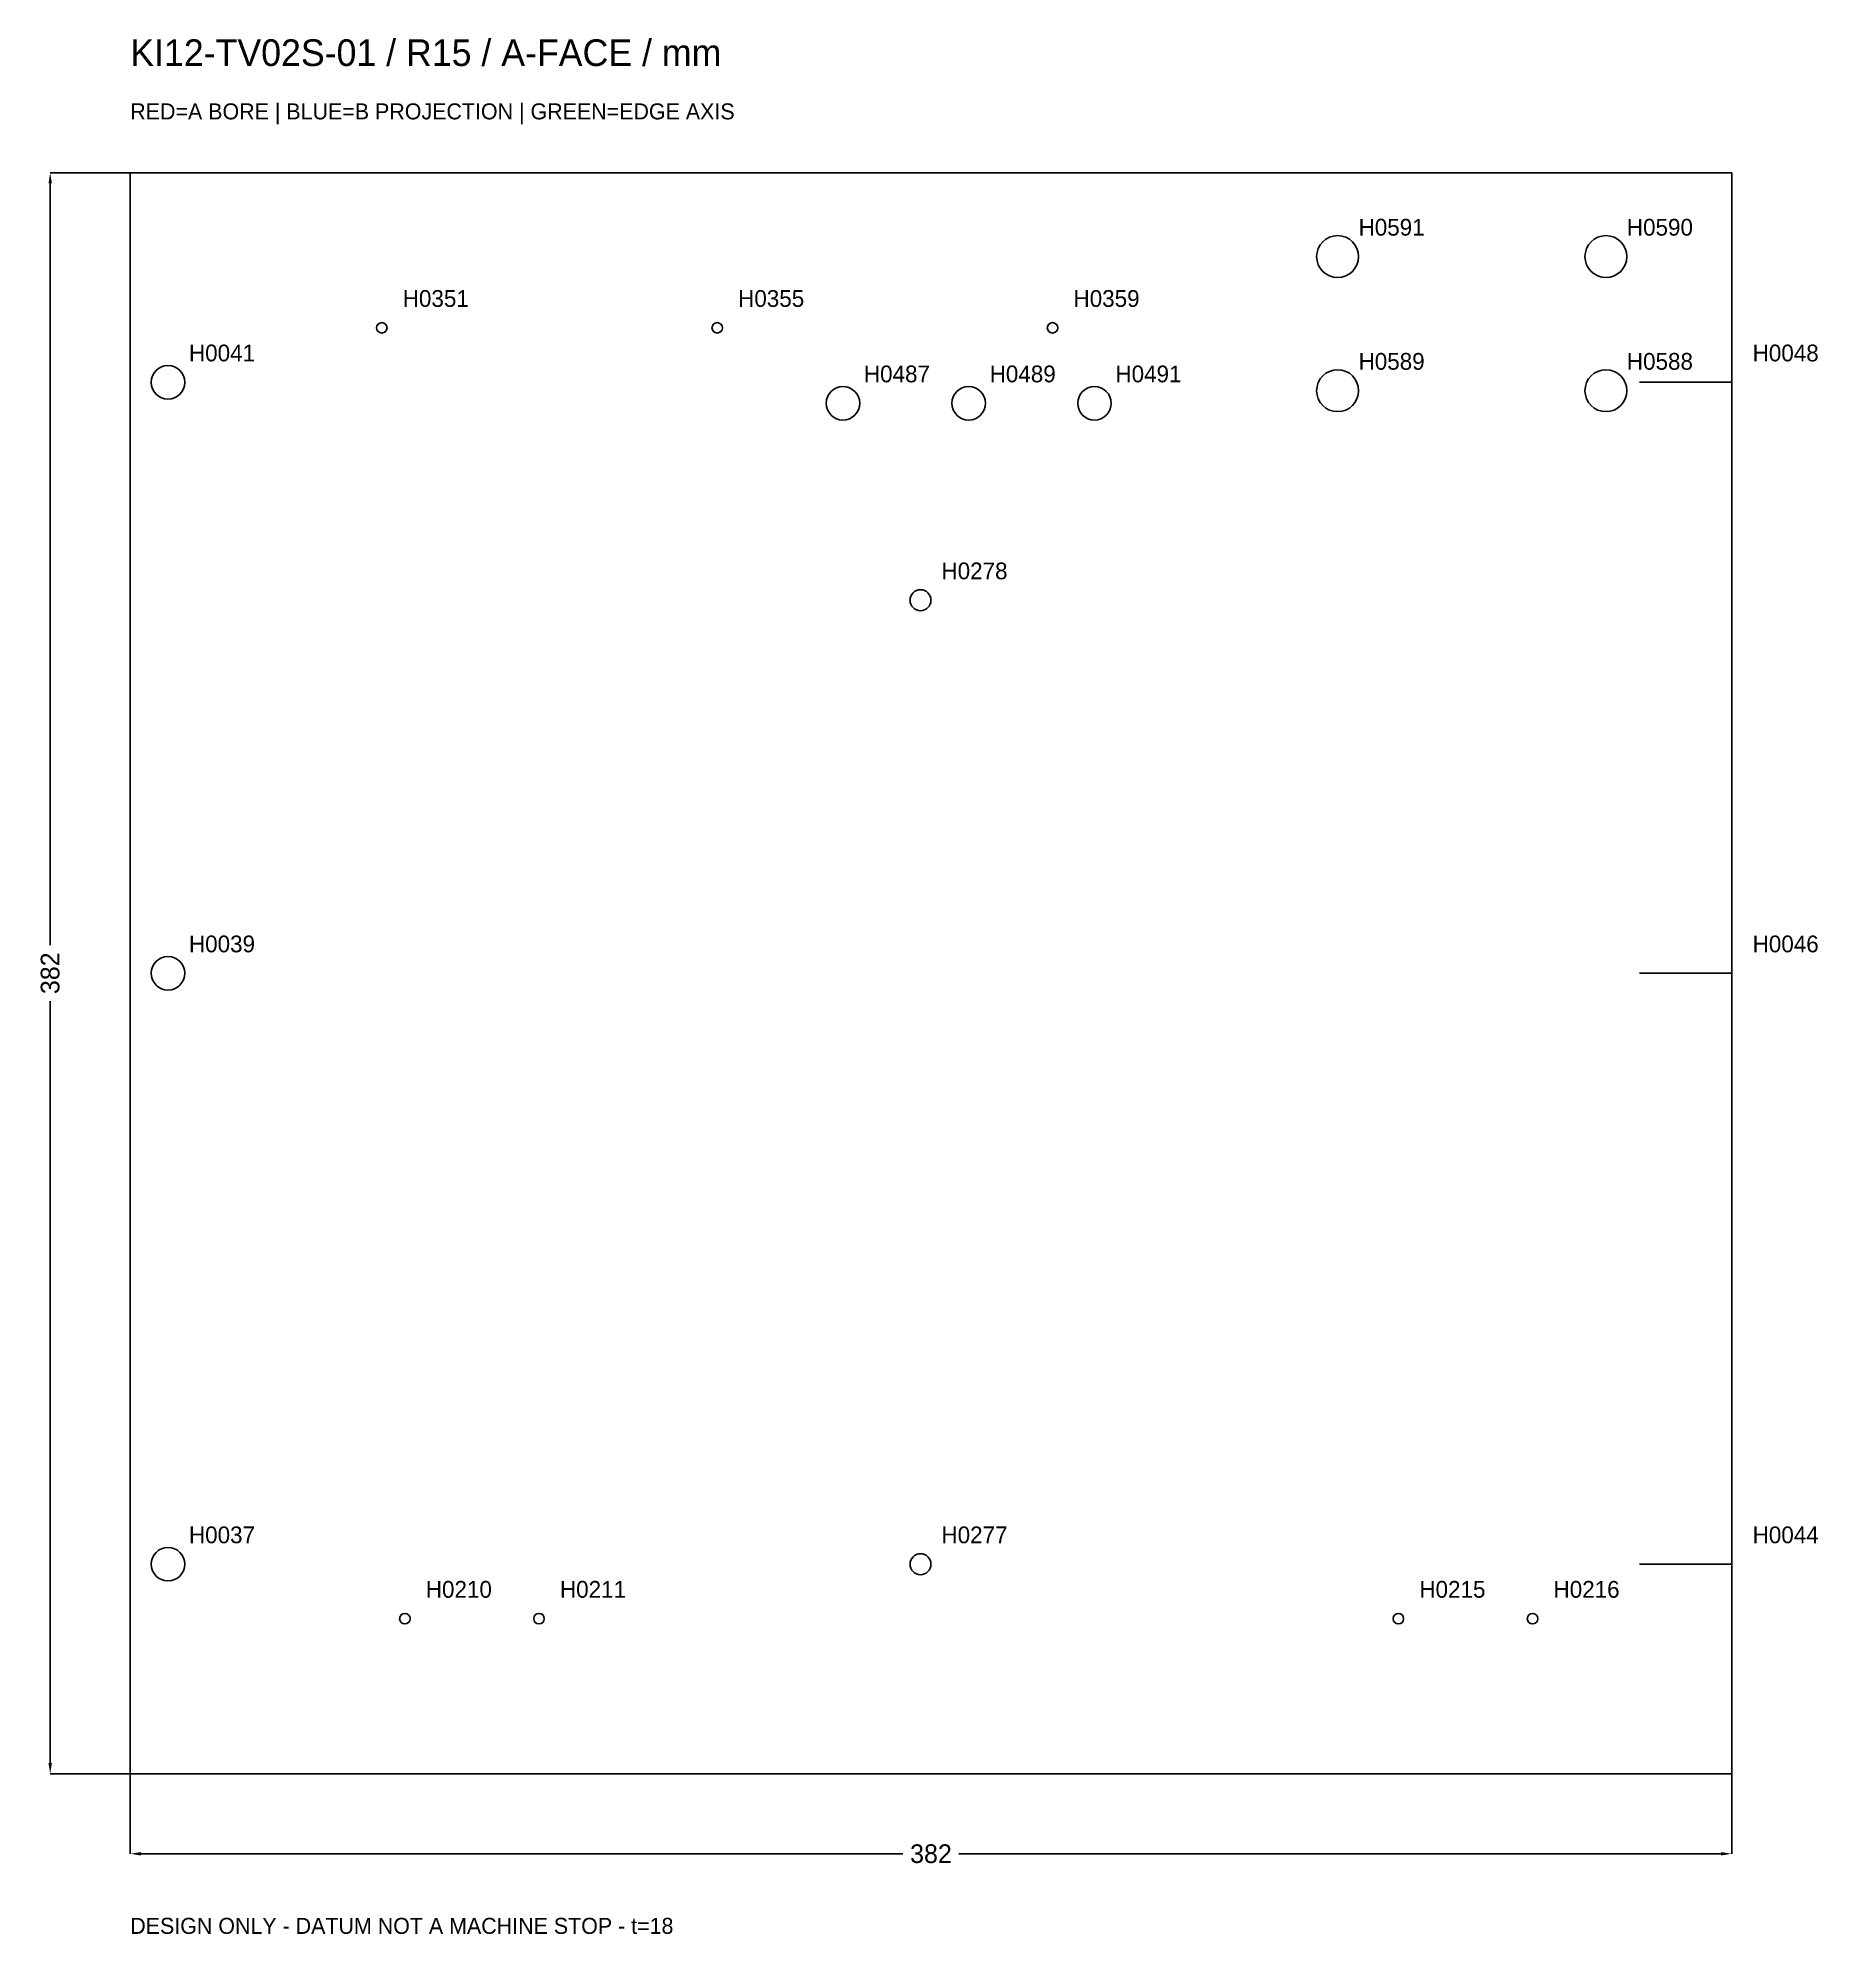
# Model space of a CAD drawing. Header units: millimetres. Extents: x -22 to 403, y -38 to 414.
import ezdxf

# ---------------------------------------------------------------- set-up
doc = ezdxf.new("R2010")
doc.units = ezdxf.units.MM
for name, color, linetype in [('BORE_B', 5, 'Continuous'), ('CONTOUR', 7, 'Continuous'), ('EDGE_BORE', 3, 'Continuous'), ('TEXT', 7, 'Continuous')]:
    doc.layers.add(name, color=color, linetype=linetype)
doc.dimstyles.get("Standard").update_dxf_attribs({"dimtxt": 2.5, "dimasz": 2.5, "dimexe": 1.25, "dimexo": 0.625, "dimtad": 1, "dimcen": 2.5, "dimazin": 3, "dimtfac": 1, "dimtmove": 0, "dimatfit": 3})

# ---------------------------------------------------------------- blocks, each defined once
blk = doc.blocks.new('_CLOSEDFILLED')
at = {"color": 0, "linetype": 'BYBLOCK'}
blk.add_solid([(-1, 0.16), (0, 0), (-1, -0.16)], dxfattribs=at)
blk = doc.blocks.new('*D1')
at = {"color": 2}
for p, q in [((0, 0), (0, -19.1)), ((382, 0), (382, -19.1)), ((2.55, -19.1), (184.31, -19.1)), ((197.68, -19.1), (379.45, -19.1))]:
    blk.add_line(p, q, dxfattribs=at)
at = {"layer": 'Defpoints'}
for p in [(0, 0), (382, 0), (0, -19.1)]:
    blk.add_point(p, dxfattribs=at)
at = {"color": 2, "xscale": 2.546666666666667, "yscale": 2.546666666666667, "rotation": 180}
blk.add_blockref('_CLOSEDFILLED', (0, -19.1), dxfattribs=at)
at = {"color": 2, "xscale": 2.546666666666667, "yscale": 2.546666666666667}
blk.add_blockref('_CLOSEDFILLED', (382, -19.1), dxfattribs=at)
at = {"color": 7, "insert": (191, -19.1), "char_height": 4.457, "attachment_point": 5}
blk.add_mtext('382', dxfattribs=at)
blk = doc.blocks.new('*D2')
at = {"color": 2}
for p, q in [((0, 382), (-19.1, 382)), ((-19.1, 197.68), (-19.1, 379.45)), ((-19.1, 2.55), (-19.1, 184.31)), ((0, 0), (-19.1, 0))]:
    blk.add_line(p, q, dxfattribs=at)
at = {"layer": 'Defpoints'}
for p in [(0, 382), (-19.1, 0), (0, 0)]:
    blk.add_point(p, dxfattribs=at)
at = {"color": 2, "xscale": 2.546666666666667, "yscale": 2.546666666666667}
for p, rotation in [((-19.1, 382), 90), ((-19.1, 0), 270)]:
    blk.add_blockref('_CLOSEDFILLED', p, dxfattribs=dict(at, rotation=rotation))
at = {"color": 7, "insert": (-19.1, 191), "char_height": 4.457, "attachment_point": 5, "rotation": 90}
blk.add_mtext('382', dxfattribs=at)

msp = doc.modelspace()

# ---------------------------------------------------------------- linework, layer by layer
at = {"layer": 'BORE_B'}
for centre, radius in [((288, 362), 5), ((352, 362), 5), ((60, 345), 1.25), ((140, 345), 1.25), ((220, 345), 1.25), ((9, 332), 4), ((288, 330), 5), ((352, 330), 5), ((170, 327), 4), ((200, 327), 4), ((230, 327), 4), ((188.5, 280), 2.5), ((9, 191), 4), ((9, 50), 4), ((188.5, 50), 2.5), ((65.5, 37), 1.25), ((97.5, 37), 1.25), ((302.5, 37), 1.25), ((334.5, 37), 1.25)]:
    msp.add_circle(centre, radius, dxfattribs=at)
at = {"layer": 'CONTOUR'}
msp.add_lwpolyline([(0, 0), (382, 0), (382, 382), (0, 382)], close=True, dxfattribs=at)
at = {"layer": 'EDGE_BORE'}
for p, q in [((382, 332), (360, 332)), ((382, 191), (360, 191)), ((382, 50), (360, 50))]:
    msp.add_line(p, q, dxfattribs=at)

# ---------------------------------------------------------------- texts
at = {"layer": 'TEXT'}
for s, height, p in [('KI12-TV02S-01 / R15 / A-FACE / mm', 6.36667, (0, 407.467)), ('RED=A BORE | BLUE=B PROJECTION | GREEN=EDGE AXIS', 3.82, (0, 394.733)), ('H0591', 4, (293, 367)), ('H0590', 4, (357, 367)), ('H0351', 4, (65, 350)), ('H0355', 4, (145, 350)), ('H0359', 4, (225, 350)), ('H0041', 4, (14, 337)), ('H0048', 4, (387, 337)), ('H0487', 4, (175, 332)), ('H0489', 4, (205, 332)), ('H0491', 4, (235, 332)), ('H0589', 4, (293, 335)), ('H0588', 4, (357, 335)), ('H0278', 4, (193.5, 285)), ('H0039', 4, (14, 196)), ('H0046', 4, (387, 196)), ('H0037', 4, (14, 55)), ('H0277', 4, (193.5, 55)), ('H0044', 4, (387, 55)), ('H0210', 4, (70.5, 42)), ('H0211', 4, (102.5, 42)), ('H0215', 4, (307.5, 42)), ('H0216', 4, (339.5, 42)), ('DESIGN ONLY - DATUM NOT A MACHINE STOP - t=18', 3.82, (0, -38.2))]:
    msp.add_text(s, height=height, dxfattribs=at).set_placement(p)

# ---------------------------------------------------------------- dimensions: what is measured, and where the dimension line sits
dim = msp.add_linear_dim(base=(-19.1, 0), p1=(0, 0), p2=(0, 382), angle=90, dimstyle='Standard', override={"dimtxt": 4.456667, "dimasz": 2.546667, "dimdec": 2, "dimclrd": 2, "dimclre": 2, "dimclrt": 7})
dim.commit()
dim.dimension.update_dxf_attribs({"geometry": '*D2', "text_midpoint": (-19.1, 191)})
dim = msp.add_linear_dim(base=(0, -19.1), p1=(0, 0), p2=(382, 0), dimstyle='Standard', override={"dimtxt": 4.456667, "dimasz": 2.546667, "dimdec": 2, "dimclrd": 2, "dimclre": 2, "dimclrt": 7})
dim.commit()
dim.dimension.update_dxf_attribs({"geometry": '*D1', "text_midpoint": (191, -19.1)})

doc.saveas('drawing.dxf')
